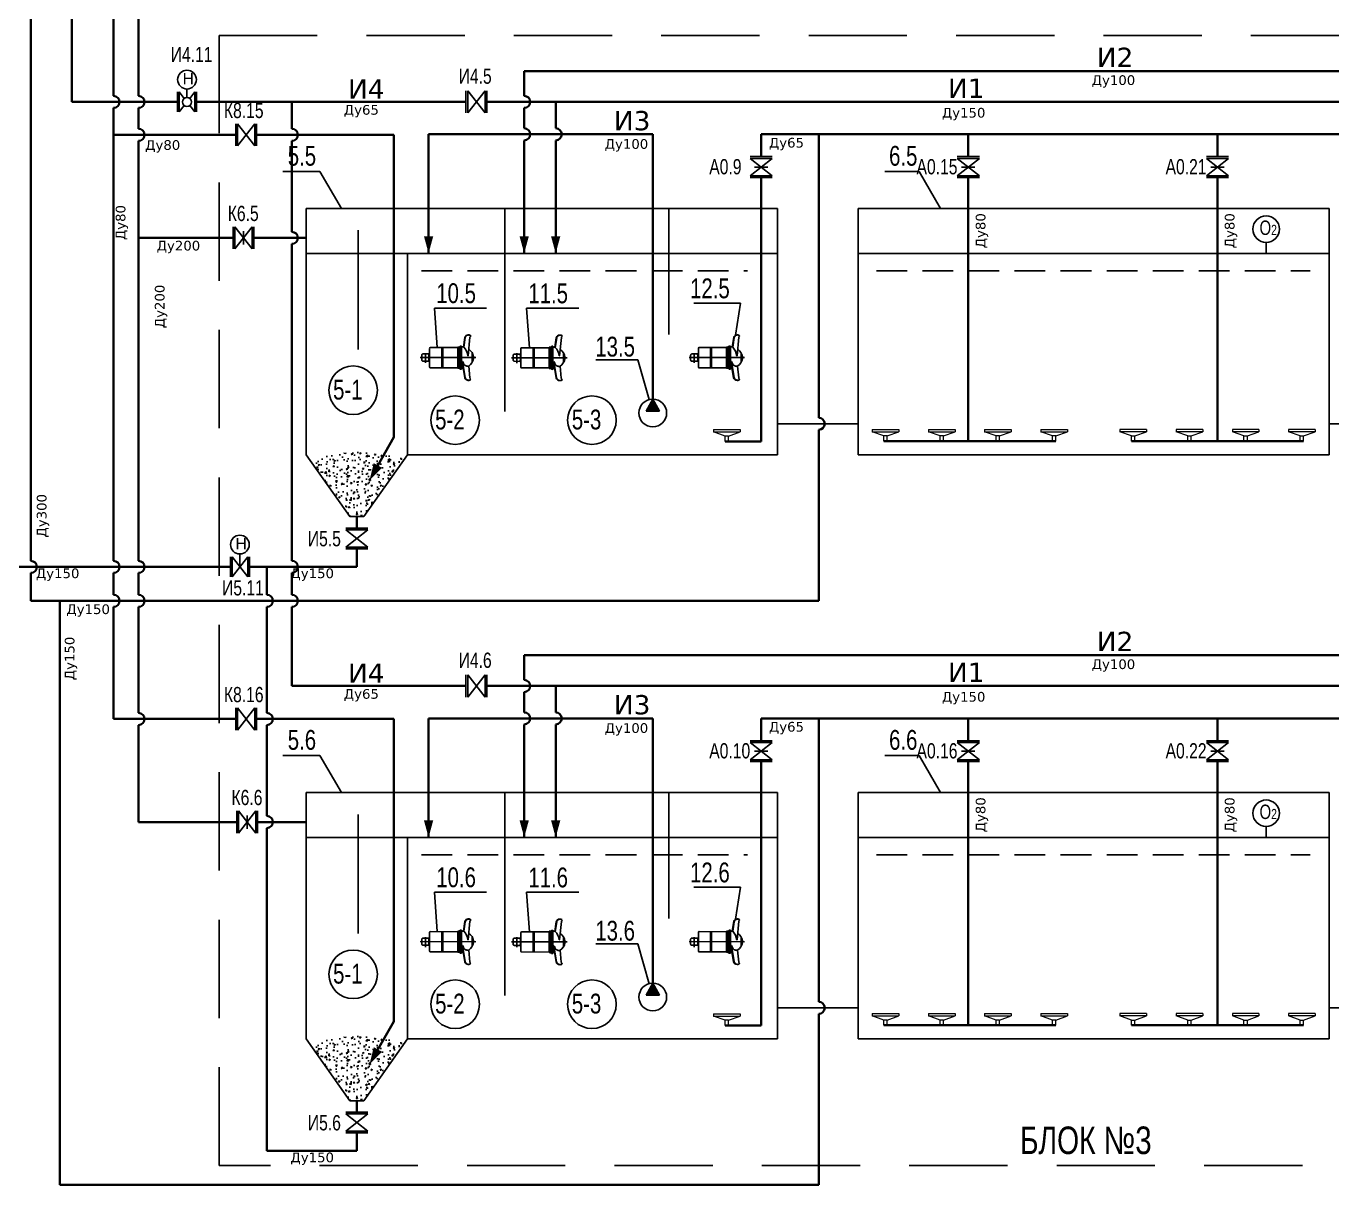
# Model space of a CAD drawing. Extents: x 151310 to 250336, y -70311 to -4848.
# Drawn here: x 232217 to 242341, y -35540 to -26558 of the extents above; entities that cross this region are included whole.
import ezdxf

# ---------------------------------------------------------------- set-up
doc = ezdxf.new("R2010")
doc.units = 0
doc.header["$LTSCALE"] = 300
doc.header["$MEASUREMENT"] = 0
doc.linetypes.add('DASHED2', pattern=[9.525, 6.35, -3.175])
doc.linetypes.add('HIDDEN2', pattern=[4.7625, 3.175, -1.5875])
for name, color, linetype in [('1', 7, 'CONTINUOUS'), ('Обозначение задвижек', 7, 'CONTINUOUS'), ('Слой1', 7, 'CONTINUOUS')]:
    doc.layers.add(name, color=color, linetype=linetype)
for name, color, linetype, lineweight, true_color in [('А0', 7, 'CONTINUOUS', 40, 0x00befa), ('И1', 7, 'CONTINUOUS', 40, 0xfa8200), ('И2', 7, 'CONTINUOUS', 40, 0xc86400), ('И3', 7, 'CONTINUOUS', 40, 0xaa5000), ('И4', 7, 'CONTINUOUS', 40, 0x783c00), ('И5', 7, 'CONTINUOUS', 40, 0x5a3200), ('К6', 7, 'CONTINUOUS', 40, 0x501400), ('К8', 7, 'CONTINUOUS', 40, 0x008282)]:
    doc.layers.add(name, color=color, linetype=linetype, lineweight=lineweight, true_color=true_color)
doc.layers.add('воздух', color=140, linetype='CONTINUOUS', lineweight=15)
doc.layers.add('Запорная арматура', color=7, linetype='CONTINUOUS', lineweight=20)
doc.styles.add('MONARCH', font='monarch', dxfattribs={"width": 0.77})

# ---------------------------------------------------------------- blocks, each defined once
blk = doc.blocks.new('_мешалка')
at = {"layer": '1', "color": 124}
for p, q in [((10, 107), (-200, -1028)), ((101, -19), (-101, 19)), ((-336, -623), (-232, -60)), ((-214, -49), (-25, -84)), ((-92, -34), (-99, -70)), ((-28, -83), (168, -119)), ((55, -61), (48, -97)), ((76, -699), (180, -136)), ((133, -391), (-279, -315)), ((137, -371), (-276, -295)), ((-639, -804), (-637, -789)), ((-367, -735), (-569, -728)), ((-367, -745), (-568, -738)), ((-146, -736), (-382, -692)), ((-365, -674), (81, -756)), ((-351, -651), (-355, -653)), ((-351, -651), (79, -730)), ((77, -730), (-351, -651)), ((82, -700), (-345, -621)), ((-146, -736), (91, -780)), ((-142, -715), (81, -756)), ((-68, -763), (-72, -772)), ((-72, -772), (248, -889)), ((-68, -763), (252, -879)), ((76, -729), (80, -733)), ((84, -703), (79, -730)), ((84, -703), (79, -730)), ((84, -703), (82, -700)), ((-609, -835), (-620, -842)), ((-594, -832), (-210, -867)), ((-280, -938), (-94, -972)), ((-210, -867), (-209, -859)), ((-173, -986), (-210, -979)), ((238, -986), (-1, -915)), ((252, -994), (260, -1005)), ((291, -976), (294, -961))]:
    blk.add_line(p, q, dxfattribs=at)
at = {"layer": '1', "color": 124, "linetype": 'Continuous'}
for p, q in [((-99, -70), (-99, -70)), ((-353, -648), (-348, -623)), ((-353, -648), (-348, -623)), ((-351, -651), (-353, -648)), ((-351, -651), (-353, -648)), ((-345, -621), (-348, -623))]:
    blk.add_line(p, q, dxfattribs=at)
at = {"layer": '1', "color": 124}
blk.add_lwpolyline([(-74, 64), (-92, -34, 0.414214), (-72, -63), (26, -81, 0.414214), (55, -61), (73, 37, 0.414214), (53, 66), (-45, 84, 0.414214)], format="xyb", close=True, dxfattribs=at)
at = {"layer": '1', "color": 124, "linetype": 'Continuous'}
for centre, start, end in [((-218, -63), 77.1017, 167.0397), ((165, -134), 352.0399, 79.5398)]:
    blk.add_arc(centre, 15, start, end, dxfattribs=at)
at = {"layer": '1', "color": 124}
for centre, radius, start, end in [((-600, -811), 40, 169.5398, 229.2486), ((-563, -803), 75, 94.5398, 169.5398), ((-562, -813), 75, 94.5398, 194.5407), ((-347, -688), 35.7, 103.1562, 187.8291), ((43, -718), 411, 176.7694, 183.6906), ((43, -718), 411, 173.7885, 176.7694), ((-108, -554), 322, 216.374, 251.6398), ((-316, -652), 411, 337.2951, 342.3102), ((-316, -652), 411, 342.3102, 345.2911), ((60, -763), 35.5, 331.1876, 55.9107), ((-623, -838), 5, 229.2486, 300.367), ((-596, -857), 25, 83.5136, 120.367), ((-144, -774), 215, 201.9683, 252.2211), ((-166, -757), 229, 268.2939, 315.9686), ((232, -1010), 25, 38.7126, 75.566), ((216, -956), 75, 324.5389, 64.5398), ((220, -947), 75, 349.5398, 64.5398), ((264, -1002), 5, 218.7126, 289.831), ((252, -969), 40, 289.831, 349.5398)]:
    blk.add_arc(centre, radius, start, end, dxfattribs=at)
blk.add_open_spline([(-72, -772), (-61, -782), (-38, -799), (-9, -815), (5, -845), (9, -874), (6, -899), (1, -911), (-1, -916)], degree=3, knots=[0, 0, 0, 0, 18.339493, 33.175611, 44.600606, 57.620778, 67.720748, 74.27857, 74.27857, 74.27857, 74.27857], dxfattribs=at)

msp = doc.modelspace()

# ---------------------------------------------------------------- hatches: boundary and pattern name
at = {"layer": '1', "ltscale": 0.3}
h = msp.add_hatch(color=1, dxfattribs=at)
h.dxf.hatch_style = 1
h.paths.add_polyline_path([(237075.4, -29449.3), (237128.2, -29542.2), (237023.4, -29542.2)])
at = {"layer": '1', "ltscale": 0.4}
h = msp.add_hatch(dxfattribs=at)
h.set_pattern_fill('AR-CONC', color=256, scale=15.995253)
h.set_pattern_definition([(50, (49946.45, -11094.925), (114.727583, -10.037363), [11.99644, -131.96084]), (355, (49946.45, -11094.93), (-22.19363, 120.31504), [9.59715, -105.56867]), (100.451444, (49956.01, -11095.76), (92.533955, 110.27767), [10.195405, -112.14946]), (46.1842, (49946.45, -11062.93), (170.70795, -26.47523), [17.99466, -197.94126]), (96.63564, (49960.68, -11065.14), (149.50155, 155.81274), [15.29312, -168.22428]), (351.18416, (49946.45, -11062.93), (149.50155, 155.81274), [14.39573, -158.353]), (21, (49962.45, -11070.93), (95.476795, -64.39991), [11.99644, -131.96084]), (326, (49962.45, -11070.93), (38.9189, 115.98959), [9.59715, -105.56867]), (71.451445, (49970.4, -11076.3), (134.3957, 51.589675), [10.195405, -112.14946]), (37.5, (49946.454, -11094.925), (1.945, 53.247215), [0, -104.289051, 0, -107.168197, 0, -105.968553]), (7.5, (49946.454, -11094.925), (42.078639, 63.087152), [0, -61.101868, 0, -101.889763, 0, -40.388015]), (327.5, (49910.784, -11094.925), (85.386251, -3.607709), [0, -39.988133, 0, -124.762976, 0, -165.550872]), (317.5, (49894.79, -11094.925), (93.282105, 16.012045), [0, -51.984573, 0, -82.855412, 0, -117.565112])])
edge = h.paths.add_edge_path()
edge.add_spline(control_points=[(234988.9, -29884.1), (234932.4, -29874.3), (234746.2, -29850), (234540.1, -29873.4), (234438.8, -29951.8)], knot_values=[154.6814964, 154.6814964, 154.6814964, 154.6814964, 316.579474, 679.425503, 679.425503, 679.425503, 679.425503], degree=3, periodic=0)
edge.add_line((234438.8, -29951.8), (234726.8, -30360.4))
edge.add_line((234726.8, -30360.4), (234836, -30360.4))
edge.add_line((234836, -30360.4), (235149.2, -29916))
edge.add_spline(control_points=[(235149.2, -29916), (235096, -29904.7), (235042.9, -29893.4), (234988.9, -29884.1)], knot_values=[0, 0, 0, 0, 154.6814964, 154.6814964, 154.6814964, 154.6814964], degree=3, periodic=0)
at = {"layer": '1', "ltscale": 0.3}
h = msp.add_hatch(color=1, dxfattribs=at)
h.dxf.hatch_style = 1
h.paths.add_polyline_path([(237075.4, -33976.8), (237128.2, -34069.6), (237023.4, -34069.6)])
at = {"layer": '1', "ltscale": 0.4}
h = msp.add_hatch(dxfattribs=at)
h.set_pattern_fill('AR-CONC', color=256, scale=15.995253)
h.set_pattern_definition([(50, (49946.45, -15622.4), (114.727583, -10.037363), [11.99644, -131.96084]), (355, (49946.45, -15622.4), (-22.19363, 120.31504), [9.59715, -105.56867]), (100.451444, (49956.01, -15623.23), (92.533955, 110.27767), [10.195405, -112.14946]), (46.1842, (49946.45, -15590.4), (170.70795, -26.47523), [17.99466, -197.94126]), (96.63564, (49960.68, -15592.61), (149.50155, 155.81274), [15.29312, -168.22428]), (351.18416, (49946.45, -15590.4), (149.50155, 155.81274), [14.39573, -158.353]), (21, (49962.45, -15598.4), (95.476795, -64.39991), [11.99644, -131.96084]), (326, (49962.45, -15598.4), (38.9189, 115.98959), [9.59715, -105.56867]), (71.451445, (49970.4, -15603.77), (134.3957, 51.589675), [10.195405, -112.14946]), (37.5, (49946.454, -15622.397), (1.945, 53.247215), [0, -104.289051, 0, -107.168197, 0, -105.968553]), (7.5, (49946.454, -15622.397), (42.078639, 63.087152), [0, -61.101868, 0, -101.889763, 0, -40.388015]), (327.5, (49910.784, -15622.397), (85.386251, -3.607709), [0, -39.988133, 0, -124.762976, 0, -165.550872]), (317.5, (49894.79, -15622.4), (93.282105, 16.012045), [0, -51.984573, 0, -82.855412, 0, -117.565112])])
edge = h.paths.add_edge_path()
edge.add_spline(control_points=[(234988.9, -34411.5), (234932.4, -34401.8), (234746.2, -34377.4), (234540.1, -34400.8), (234438.8, -34479.3)], knot_values=[154.6814964, 154.6814964, 154.6814964, 154.6814964, 316.579474, 679.425503, 679.425503, 679.425503, 679.425503], degree=3, periodic=0)
edge.add_line((234438.8, -34479.3), (234726.8, -34887.9))
edge.add_line((234726.8, -34887.9), (234836, -34887.9))
edge.add_line((234836, -34887.9), (235149.2, -34443.5))
edge.add_spline(control_points=[(235149.2, -34443.5), (235096, -34432.2), (235042.9, -34420.9), (234988.9, -34411.5)], knot_values=[0, 0, 0, 0, 154.6814964, 154.6814964, 154.6814964, 154.6814964], degree=3, periodic=0)

# ---------------------------------------------------------------- linework, layer by layer
at = {"layer": '1'}
for p, q in [((233390.9, -27067.8), (233390.9, -27223.5)), ((233403.1, -27223.5), (233403.1, -27067.8)), ((233403.1, -27067.8), (233442.6, -27118.1)), ((233525.2, -27067.8), (233485.7, -27118.1)), ((233525.2, -27223.5), (233525.2, -27067.8)), ((233537.4, -27067.8), (233537.4, -27223.5)), ((235627.3, -27059.7), (235627.3, -27230.9)), ((235640.8, -27230.9), (235640.8, -27059.7)), ((235640.8, -27059.7), (235775, -27230.9)), ((235775, -27059.7), (235640.8, -27230.9)), ((235775, -27230.9), (235775, -27059.7)), ((235788.4, -27059.7), (235788.4, -27230.9)), ((233442.6, -27173.2), (233403.1, -27223.5)), ((233485.7, -27173.2), (233525.2, -27223.5)), ((233842.2, -27315.5), (233842.2, -27486.8)), ((233855.7, -27486.8), (233855.7, -27315.5)), ((233855.7, -27315.5), (233989.9, -27486.8)), ((233989.9, -27315.5), (233855.7, -27486.8)), ((233989.9, -27486.8), (233989.9, -27315.5)), ((234003.4, -27315.5), (234003.4, -27486.8)), ((238000.9, -27569.6), (237829.6, -27569.6)), ((237829.6, -27583), (238000.9, -27583)), ((238000.9, -27583), (237829.6, -27717.3)), ((238000.9, -27717.3), (237829.6, -27583)), ((239608, -27569.6), (239436.7, -27569.6)), ((239436.7, -27583), (239608, -27583)), ((239608, -27583), (239436.7, -27717.3)), ((239608, -27717.3), (239436.7, -27583)), ((241539.2, -27569.6), (241368, -27569.6)), ((241368, -27583), (241539.2, -27583)), ((241539.2, -27583), (241368, -27717.3)), ((241539.2, -27717.3), (241368, -27583)), ((237829.6, -27717.3), (238000.9, -27717.3)), ((238000.9, -27730.7), (237829.6, -27730.7)), ((237966.6, -27650.2), (237863.3, -27650.2)), ((237966.6, -27650.2), (237863.9, -27650.2)), ((239436.7, -27717.3), (239608, -27717.3)), ((239608, -27730.7), (239436.7, -27730.7)), ((239573.7, -27650.2), (239470.4, -27650.2)), ((239573.7, -27650.2), (239471, -27650.2)), ((241368, -27717.3), (241539.2, -27717.3)), ((241539.2, -27730.7), (241368, -27730.7)), ((241505, -27650.2), (241401.7, -27650.2)), ((241505, -27650.2), (241402.2, -27650.2)), ((233821.6, -28114.2), (233821.6, -28285.5)), ((233835, -28285.5), (233835, -28114.2)), ((233835, -28114.2), (233969.3, -28285.5)), ((233969.3, -28114.2), (233835, -28285.5)), ((233969.3, -28285.5), (233969.3, -28114.2)), ((233982.7, -28114.2), (233982.7, -28285.5)), ((233902.1, -28148.5), (233902.1, -28251.2)), ((233902.1, -28148.5), (233902.1, -28251.7)), ((234867, -30448.6), (234695.8, -30448.6)), ((234695.8, -30462), (234867, -30462)), ((234867, -30462), (234695.8, -30596.3)), ((234867, -30596.3), (234695.8, -30462)), ((233801, -30672), (233801, -30827.7)), ((233813.2, -30827.7), (233813.2, -30672)), ((233813.2, -30672), (233935.3, -30827.7)), ((233935.3, -30672), (233813.2, -30827.7)), ((233935.3, -30827.7), (233935.3, -30672)), ((233947.5, -30672), (233947.5, -30827.7)), ((234695.8, -30596.3), (234867, -30596.3)), ((234867, -30609.7), (234695.8, -30609.7)), ((235627.3, -31587.1), (235627.3, -31758.4)), ((235640.8, -31758.4), (235640.8, -31587.1)), ((235640.8, -31587.1), (235775, -31758.4)), ((235775, -31587.1), (235640.8, -31758.4)), ((235775, -31758.4), (235775, -31587.1)), ((235788.4, -31587.1), (235788.4, -31758.4)), ((233842.2, -31843), (233842.2, -32014.3)), ((233855.7, -32014.3), (233855.7, -31843)), ((233855.7, -31843), (233989.9, -32014.3)), ((233989.9, -31843), (233855.7, -32014.3)), ((233989.9, -32014.3), (233989.9, -31843)), ((234003.4, -31843), (234003.4, -32014.3)), ((238000.9, -32097.1), (237829.6, -32097.1)), ((237829.6, -32110.5), (238000.9, -32110.5)), ((238000.9, -32110.5), (237829.6, -32244.8)), ((238000.9, -32244.8), (237829.6, -32110.5)), ((237966.6, -32177.6), (237863.3, -32177.6)), ((237966.6, -32177.6), (237863.9, -32177.6)), ((239608, -32097.1), (239436.7, -32097.1)), ((239436.7, -32110.5), (239608, -32110.5)), ((239608, -32110.5), (239436.7, -32244.8)), ((239608, -32244.8), (239436.7, -32110.5)), ((239573.7, -32177.6), (239470.4, -32177.6)), ((239573.7, -32177.6), (239471, -32177.6)), ((241539.2, -32097.1), (241368, -32097.1)), ((241368, -32110.5), (241539.2, -32110.5)), ((241539.2, -32110.5), (241368, -32244.8)), ((241539.2, -32244.8), (241368, -32110.5)), ((241505, -32177.6), (241401.7, -32177.6)), ((241505, -32177.6), (241402.2, -32177.6)), ((237829.6, -32244.8), (238000.9, -32244.8)), ((238000.9, -32258.2), (237829.6, -32258.2)), ((239436.7, -32244.8), (239608, -32244.8)), ((239608, -32258.2), (239436.7, -32258.2)), ((241368, -32244.8), (241539.2, -32244.8)), ((241539.2, -32258.2), (241368, -32258.2)), ((233850.6, -32641.7), (233850.6, -32813)), ((233864.1, -32813), (233864.1, -32641.7)), ((233864.1, -32641.7), (233998.3, -32813)), ((233998.3, -32641.7), (233864.1, -32813)), ((233931.2, -32675.9), (233931.2, -32778.7)), ((233931.2, -32675.9), (233931.2, -32779.2)), ((233998.3, -32813), (233998.3, -32641.7)), ((234011.7, -32641.7), (234011.7, -32813)), ((234867, -34976.1), (234695.8, -34976.1)), ((234695.8, -34989.5), (234867, -34989.5)), ((234867, -34989.5), (234695.8, -35123.8)), ((234867, -35123.8), (234695.8, -34989.5)), ((234695.8, -35123.8), (234867, -35123.8)), ((234867, -35137.2), (234695.8, -35137.2))]:
    msp.add_line(p, q, dxfattribs=at)
at = {"layer": '1', "ltscale": 0.4}
for p, q in [((234207.8, -27685.2), (234494.3, -27685.2)), ((234494.3, -27685.2), (234661.7, -27971.2)), ((238874.6, -27685.2), (239140, -27685.2)), ((239140, -27685.2), (239307.4, -27971.2)), ((234389.3, -29881.5), (234389.3, -27971.2)), ((234389.3, -27971.2), (238043, -27971.2)), ((235929.4, -27971.2), (235929.4, -29544)), ((237201.5, -27971.2), (237201.5, -28947.8)), ((238043, -27971.2), (238043, -29881.5)), ((238667.6, -29881.5), (238667.6, -27971.2)), ((238667.6, -27971.2), (242321.4, -27971.2)), ((242321.4, -27971.2), (242321.4, -29881.5)), ((234791.8, -28140.5), (234791.8, -29063.6)), ((235173.5, -29881.5), (235173.5, -28319.4)), ((234389.3, -29881.5), (234726.8, -30360.4)), ((235173.5, -29881.5), (234836, -30360.4)), ((238043, -29881.5), (235173.5, -29881.5)), ((242321.4, -29881.5), (238667.6, -29881.5)), ((234726.8, -30360.4), (234836, -30360.4)), ((234207.8, -32212.7), (234494.3, -32212.7)), ((234494.3, -32212.7), (234661.7, -32498.7)), ((238874.6, -32212.7), (239140, -32212.7)), ((239140, -32212.7), (239307.4, -32498.7)), ((234389.3, -34408.9), (234389.3, -32498.7)), ((234389.3, -32498.7), (238043, -32498.7)), ((235929.4, -32498.7), (235929.4, -34071.5)), ((237201.5, -32498.7), (237201.5, -33475.3)), ((238043, -32498.7), (238043, -34408.9)), ((238667.6, -34408.9), (238667.6, -32498.7)), ((238667.6, -32498.7), (242321.4, -32498.7)), ((242321.4, -32498.7), (242321.4, -34408.9)), ((234791.8, -32668), (234791.8, -33591)), ((235173.5, -34408.9), (235173.5, -32846.9)), ((234389.3, -34408.9), (234726.8, -34887.9)), ((235173.5, -34408.9), (234836, -34887.9)), ((238043, -34408.9), (235173.5, -34408.9)), ((242321.4, -34408.9), (238667.6, -34408.9)), ((234726.8, -34887.9), (234836, -34887.9))]:
    msp.add_line(p, q, dxfattribs=at)
at = {"layer": '1', "color": 4, "ltscale": 0.4}
for p, q in [((234389.3, -28319.4), (238043, -28319.4)), ((238667.6, -28319.4), (242321.4, -28319.4)), ((234389.3, -32846.9), (238043, -32846.9)), ((238667.6, -32846.9), (242321.4, -32846.9))]:
    msp.add_line(p, q, dxfattribs=at)
at = {"layer": '1', "color": 4, "linetype": 'HIDDEN2', "ltscale": 0.25}
for p, q in [((235281.4, -28455), (237810.5, -28454.6)), ((238809.6, -28455), (242171.8, -28454.6)), ((235281.4, -32982.5), (237810.5, -32982)), ((238809.6, -32982.5), (242171.8, -32982))]:
    msp.add_line(p, q, dxfattribs=at)
at = {"layer": '1', "color": 1, "ltscale": 0.166667}
for p, q in [((235383.2, -28743.1), (235787.6, -28743.1)), ((236096.9, -28744.4), (236501.3, -28744.4)), ((237395.3, -28705.5), (237755.8, -28705.5)), ((235383.2, -33270.5), (235787.6, -33270.5)), ((236096.9, -33271.9), (236501.3, -33271.9)), ((237395.3, -33233), (237755.8, -33233))]:
    msp.add_line(p, q, dxfattribs=at)
at = {"layer": '1', "color": 1, "ltscale": 0.4}
for p, q in [((235383.2, -28743.1), (235402.9, -29049.7)), ((236096.9, -28744.4), (236119.1, -29051)), ((237755.8, -28705.5), (237718.2, -28954)), ((236633.3, -29144.7), (236959.8, -29144.7)), ((236959.8, -29144.7), (237047.6, -29453.1)), ((235383.2, -33270.5), (235402.9, -33577.2)), ((236096.9, -33271.9), (236119.1, -33578.5)), ((237755.8, -33233), (237718.2, -33481.5)), ((236633.3, -33672.1), (236959.8, -33672.1)), ((236959.8, -33672.1), (237047.6, -33980.5))]:
    msp.add_line(p, q, dxfattribs=at)
at = {"layer": '1', "color": 1}
for p, q in [((237075.4, -29449.3), (237023.4, -29542.2)), ((237075.4, -29449.3), (237128.2, -29542.2)), ((237075.4, -33976.8), (237023.4, -34069.6)), ((237075.4, -33976.8), (237128.2, -34069.6))]:
    msp.add_line(p, q, dxfattribs=at)
at = {"layer": '1', "color": 1, "ltscale": 0.3}
for p, q in [((237128.2, -29542.2), (237023.4, -29542.2)), ((237128.2, -34069.6), (237023.4, -34069.6))]:
    msp.add_line(p, q, dxfattribs=at)
at = {"layer": '1', "color": 22, "ltscale": 0.4}
for p, q in [((238043, -29640.1), (238667.6, -29640.1)), ((242321.4, -29640.3), (242946, -29640.3)), ((238043, -34167.6), (238667.6, -34167.6)), ((242321.4, -34167.8), (242946, -34167.8))]:
    msp.add_line(p, q, dxfattribs=at)
at = {"layer": '1', "linetype": 'DASHED2', "ltscale": 0.4}
msp.add_lwpolyline([(233712.7, -26630.8), (246684.5, -26630.8), (246684.5, -35389.9), (233712.7, -35389.9)], close=True, dxfattribs=at)
at = {"layer": '1', "ltscale": 0.5}
for centre in [(233464.1, -26972.7), (233874.2, -30576.9)]:
    msp.add_circle(centre, 72.7, dxfattribs=at)
at = {"layer": '1', "ltscale": 0.4}
for centre in [(234752.6, -29380.5), (235543.7, -29612.3), (236603.8, -29612.3), (234752.6, -33908), (235543.7, -34139.8), (236603.8, -34139.8)]:
    msp.add_circle(centre, 188.4, dxfattribs=at)
at = {"layer": '1', "color": 1}
for centre in [(237075.9, -29556.8), (237075.9, -34084.3)]:
    msp.add_circle(centre, 107.5, dxfattribs=at)
at = {"layer": 'А0', "ltscale": 0.4}
for p, q in [((232253.9, -26485.2), (232253.9, -30703)), ((237915.2, -27569.6), (237915.2, -27396.2)), ((237915.2, -27396.2), (246511.3, -27396.2)), ((238362.4, -27396.2), (238362.4, -29593.3)), ((239522.3, -27569.6), (239522.3, -27396.2)), ((241453.6, -27569.6), (241453.6, -27396.2)), ((237915, -27730.7), (237915, -29777.5)), ((239522.3, -27730.7), (239522.3, -29775.7)), ((241453.6, -27730.7), (241453.6, -29775.7)), ((238362.4, -29686.9), (238362.4, -31012.6)), ((237915, -29777.5), (237636, -29777.5)), ((240200.6, -29775.7), (238867.6, -29775.7)), ((242121.4, -29775.7), (240788.4, -29775.7)), ((232253.9, -30796.6), (232253.9, -31012.6)), ((238362.4, -31012.6), (232253.9, -31012.6)), ((232479.1, -31012.6), (232479.1, -35540.1)), ((237915.2, -32097.1), (237915.2, -31923.7)), ((237915.2, -31923.7), (246511.3, -31923.7)), ((238362.4, -31923.7), (238362.4, -34120.8)), ((239522.3, -32097.1), (239522.3, -31923.7)), ((241453.6, -32097.1), (241453.6, -31923.7)), ((237915, -32258.2), (237915, -34305)), ((239522.3, -32258.2), (239522.3, -34303.2)), ((241453.6, -32258.2), (241453.6, -34303.2)), ((238362.4, -34214.3), (238362.4, -35540.1)), ((237915, -34305), (237636, -34305)), ((240200.6, -34303.2), (238867.6, -34303.2)), ((242121.4, -34303.2), (240788.4, -34303.2)), ((232479.1, -35540.1), (238362.4, -35540.1))]:
    msp.add_line(p, q, dxfattribs=at)
for centre in [(238362.4, -29640.1), (232253.9, -30749.8), (238362.4, -34167.6)]:
    msp.add_arc(centre, 46.8, 270, 90, dxfattribs=at)
at = {"layer": 'воздух', "color": 1, "ltscale": 0.4}
for p, q in [((237546, -29685.6), (237752.2, -29685.6)), ((237546, -29685.6), (237546, -29703.7)), ((237636, -29736.8), (237546, -29703.7)), ((237546, -29703.7), (237752.2, -29703.7)), ((237636, -29777.5), (237636, -29736.8)), ((237662.2, -29736.8), (237636, -29736.8)), ((237662.2, -29736.8), (237752.2, -29703.7)), ((237662.2, -29777.5), (237662.2, -29736.8)), ((237752.2, -29685.6), (237752.2, -29703.7)), ((238777.6, -29683.8), (238983.8, -29683.8)), ((238777.6, -29683.8), (238777.6, -29702)), ((238867.6, -29735), (238777.6, -29702)), ((238777.6, -29702), (238983.8, -29702)), ((238867.6, -29775.7), (238867.6, -29735)), ((238893.8, -29735), (238867.6, -29735)), ((238893.8, -29735), (238983.8, -29702)), ((238893.8, -29775.7), (238893.8, -29735)), ((238983.8, -29683.8), (238983.8, -29702)), ((239213.2, -29683.8), (239419.4, -29683.8)), ((239213.2, -29683.8), (239213.2, -29702)), ((239303.2, -29735), (239213.2, -29702)), ((239213.2, -29702), (239419.4, -29702)), ((239303.2, -29775.7), (239303.2, -29735)), ((239329.4, -29735), (239303.2, -29735)), ((239329.4, -29735), (239419.4, -29702)), ((239329.4, -29775.7), (239329.4, -29735)), ((239419.4, -29683.8), (239419.4, -29702)), ((239648.8, -29683.8), (239855, -29683.8)), ((239648.8, -29683.8), (239648.8, -29702)), ((239738.9, -29735), (239648.8, -29702)), ((239648.8, -29702), (239855, -29702)), ((239738.9, -29775.7), (239738.9, -29735)), ((239765, -29735), (239738.9, -29735)), ((239765, -29735), (239855, -29702)), ((239765, -29775.7), (239765, -29735)), ((239855, -29683.8), (239855, -29702)), ((240084.4, -29683.8), (240290.7, -29683.8)), ((240084.4, -29683.8), (240084.4, -29702)), ((240174.5, -29735), (240084.4, -29702)), ((240084.4, -29702), (240290.7, -29702)), ((240174.5, -29775.7), (240174.5, -29735)), ((240200.6, -29735), (240174.5, -29735)), ((240200.6, -29735), (240290.7, -29702)), ((240200.6, -29775.7), (240200.6, -29735)), ((240290.7, -29683.8), (240290.7, -29702)), ((240904.6, -29683.8), (240698.3, -29683.8)), ((240698.3, -29683.8), (240698.3, -29702)), ((240788.4, -29735), (240698.3, -29702)), ((240904.6, -29702), (240698.3, -29702)), ((240788.4, -29775.7), (240788.4, -29735)), ((240788.4, -29735), (240814.5, -29735)), ((240814.5, -29735), (240904.6, -29702)), ((240814.5, -29775.7), (240814.5, -29735)), ((240904.6, -29683.8), (240904.6, -29702)), ((241340.2, -29683.8), (241134, -29683.8)), ((241134, -29683.8), (241134, -29702)), ((241224, -29735), (241134, -29702)), ((241340.2, -29702), (241134, -29702)), ((241224, -29775.7), (241224, -29735)), ((241224, -29735), (241250.1, -29735)), ((241250.1, -29735), (241340.2, -29702)), ((241250.1, -29775.7), (241250.1, -29735)), ((241340.2, -29683.8), (241340.2, -29702)), ((241775.8, -29683.8), (241569.6, -29683.8)), ((241569.6, -29683.8), (241569.6, -29702)), ((241659.6, -29735), (241569.6, -29702)), ((241775.8, -29702), (241569.6, -29702)), ((241659.6, -29775.7), (241659.6, -29735)), ((241659.6, -29735), (241685.8, -29735)), ((241685.8, -29735), (241775.8, -29702)), ((241685.8, -29775.7), (241685.8, -29735)), ((241775.8, -29683.8), (241775.8, -29702)), ((242211.4, -29683.8), (242005.2, -29683.8)), ((242005.2, -29683.8), (242005.2, -29702)), ((242095.2, -29735), (242005.2, -29702)), ((242211.4, -29702), (242005.2, -29702)), ((242095.2, -29775.7), (242095.2, -29735)), ((242095.2, -29735), (242121.4, -29735)), ((242121.4, -29735), (242211.4, -29702)), ((242121.4, -29775.7), (242121.4, -29735)), ((242211.4, -29683.8), (242211.4, -29702)), ((237546, -34213), (237752.2, -34213)), ((237546, -34213), (237546, -34231.2)), ((237752.2, -34213), (237752.2, -34231.2)), ((238777.6, -34211.2), (238983.8, -34211.2)), ((238777.6, -34211.2), (238777.6, -34229.4)), ((238983.8, -34211.2), (238983.8, -34229.4)), ((239213.2, -34211.2), (239419.4, -34211.2)), ((239213.2, -34211.2), (239213.2, -34229.4)), ((239419.4, -34211.2), (239419.4, -34229.4)), ((239648.8, -34211.2), (239855, -34211.2)), ((239648.8, -34211.2), (239648.8, -34229.4)), ((239855, -34211.2), (239855, -34229.4)), ((240084.4, -34211.2), (240290.7, -34211.2)), ((240084.4, -34211.2), (240084.4, -34229.4)), ((240290.7, -34211.2), (240290.7, -34229.4)), ((240904.6, -34211.2), (240698.3, -34211.2)), ((240698.3, -34211.2), (240698.3, -34229.4)), ((240904.6, -34211.2), (240904.6, -34229.4)), ((241340.2, -34211.2), (241134, -34211.2)), ((241134, -34211.2), (241134, -34229.4)), ((241340.2, -34211.2), (241340.2, -34229.4)), ((241775.8, -34211.2), (241569.6, -34211.2)), ((241569.6, -34211.2), (241569.6, -34229.4)), ((241775.8, -34211.2), (241775.8, -34229.4)), ((242211.4, -34211.2), (242005.2, -34211.2)), ((242005.2, -34211.2), (242005.2, -34229.4)), ((242211.4, -34211.2), (242211.4, -34229.4)), ((237636, -34264.2), (237546, -34231.2)), ((237546, -34231.2), (237752.2, -34231.2)), ((237636, -34305), (237636, -34264.2)), ((237662.2, -34264.2), (237636, -34264.2)), ((237662.2, -34264.2), (237752.2, -34231.2)), ((237662.2, -34305), (237662.2, -34264.2)), ((238867.6, -34262.4), (238777.6, -34229.4)), ((238777.6, -34229.4), (238983.8, -34229.4)), ((238867.6, -34303.2), (238867.6, -34262.4)), ((238893.8, -34262.4), (238867.6, -34262.4)), ((238893.8, -34262.4), (238983.8, -34229.4)), ((238893.8, -34303.2), (238893.8, -34262.4)), ((239303.2, -34262.4), (239213.2, -34229.4)), ((239213.2, -34229.4), (239419.4, -34229.4)), ((239303.2, -34303.2), (239303.2, -34262.4)), ((239329.4, -34262.4), (239303.2, -34262.4)), ((239329.4, -34262.4), (239419.4, -34229.4)), ((239329.4, -34303.2), (239329.4, -34262.4)), ((239738.9, -34262.4), (239648.8, -34229.4)), ((239648.8, -34229.4), (239855, -34229.4)), ((239738.9, -34303.2), (239738.9, -34262.4)), ((239765, -34262.4), (239738.9, -34262.4)), ((239765, -34262.4), (239855, -34229.4)), ((239765, -34303.2), (239765, -34262.4)), ((240174.5, -34262.4), (240084.4, -34229.4)), ((240084.4, -34229.4), (240290.7, -34229.4)), ((240174.5, -34303.2), (240174.5, -34262.4)), ((240200.6, -34262.4), (240174.5, -34262.4)), ((240200.6, -34262.4), (240290.7, -34229.4)), ((240200.6, -34303.2), (240200.6, -34262.4)), ((240788.4, -34262.4), (240698.3, -34229.4)), ((240904.6, -34229.4), (240698.3, -34229.4)), ((240788.4, -34303.2), (240788.4, -34262.4)), ((240788.4, -34262.4), (240814.5, -34262.4)), ((240814.5, -34262.4), (240904.6, -34229.4)), ((240814.5, -34303.2), (240814.5, -34262.4)), ((241224, -34262.4), (241134, -34229.4)), ((241340.2, -34229.4), (241134, -34229.4)), ((241224, -34303.2), (241224, -34262.4)), ((241224, -34262.4), (241250.1, -34262.4)), ((241250.1, -34262.4), (241340.2, -34229.4)), ((241250.1, -34303.2), (241250.1, -34262.4)), ((241659.6, -34262.4), (241569.6, -34229.4)), ((241775.8, -34229.4), (241569.6, -34229.4)), ((241659.6, -34303.2), (241659.6, -34262.4)), ((241659.6, -34262.4), (241685.8, -34262.4)), ((241685.8, -34262.4), (241775.8, -34229.4)), ((241685.8, -34303.2), (241685.8, -34262.4)), ((242095.2, -34262.4), (242005.2, -34229.4)), ((242211.4, -34229.4), (242005.2, -34229.4)), ((242095.2, -34303.2), (242095.2, -34262.4)), ((242095.2, -34262.4), (242121.4, -34262.4)), ((242121.4, -34262.4), (242211.4, -34229.4)), ((242121.4, -34303.2), (242121.4, -34262.4))]:
    msp.add_line(p, q, dxfattribs=at)
at = {"layer": 'И1', "ltscale": 0.4}
for p, q in [((243444.9, -27145.6), (236322.9, -27145.6)), ((236322.9, -27145.6), (236322.9, -27349.9)), ((236322.9, -27443.4), (236322.9, -28319.4)), ((243444.9, -31673), (236322.9, -31673)), ((236322.9, -31673), (236322.9, -31877.4)), ((236322.9, -31970.9), (236322.9, -32846.9))]:
    msp.add_line(p, q, dxfattribs=at)
at = {"layer": 'И1', "ltscale": 0.3}
for points in [[(236322.9, -28319.4, 0, 72.3, 0), (236322.9, -28186.5, 45.2, 45.2, 0)], [(236322.9, -32846.9, 0, 72.3, 0), (236322.9, -32714, 45.2, 45.2, 0)]]:
    msp.add_lwpolyline(points, format="xyseb", dxfattribs=at)
at = {"layer": 'И1', "ltscale": 0.4}
for centre in [(236322.9, -27396.7), (236322.9, -31924.1)]:
    msp.add_arc(centre, 46.8, 270, 90, dxfattribs=at)
at = {"layer": 'И2', "ltscale": 0.4}
for p, q in [((246275.4, -26905.9), (236078.8, -26905.9)), ((236078.8, -26905.9), (236078.8, -27098.8)), ((236078.8, -27192.3), (236078.8, -27349.9)), ((236078.8, -27443.4), (236078.8, -28319.4)), ((246275.4, -31433.4), (236078.8, -31433.4)), ((236078.8, -31433.4), (236078.8, -31626.3)), ((236078.8, -31719.8), (236078.8, -31877.4)), ((236078.8, -31970.9), (236078.8, -32846.9))]:
    msp.add_line(p, q, dxfattribs=at)
at = {"layer": 'И2', "ltscale": 0.3}
for points in [[(236078.8, -28319.4, 0, 72.3, 0), (236078.8, -28186.5, 45.2, 45.2, 0)], [(236078.8, -32846.9, 0, 72.3, 0), (236078.8, -32714, 45.2, 45.2, 0)]]:
    msp.add_lwpolyline(points, format="xyseb", dxfattribs=at)
at = {"layer": 'И2', "ltscale": 0.4}
for centre in [(236078.8, -27145.6), (236078.8, -27396.7), (236078.8, -31673), (236078.8, -31924.1)]:
    msp.add_arc(centre, 46.8, 270, 90, dxfattribs=at)
at = {"layer": 'И3', "ltscale": 0.4}
for p, q in [((237075.4, -27396.7), (235337.4, -27396.7)), ((235337.4, -27396.7), (235337.4, -28319.4)), ((237075.4, -29449.3), (237075.4, -27396.7)), ((237075.4, -31924.1), (235337.4, -31924.1)), ((235337.4, -31924.1), (235337.4, -32846.9)), ((237075.4, -33976.8), (237075.4, -31924.1))]:
    msp.add_line(p, q, dxfattribs=at)
at = {"layer": 'И3', "ltscale": 0.3}
for points in [[(235337.4, -28319.4, 0, 72.3, 0), (235337.4, -28186.5, 45.2, 45.2, 0)], [(235337.4, -32846.9, 0, 72.3, 0), (235337.4, -32714, 45.2, 45.2, 0)]]:
    msp.add_lwpolyline(points, format="xyseb", dxfattribs=at)
at = {"layer": 'И4', "ltscale": 0.4}
for p, q in [((232571.1, -27145.9), (232571, -22004.4)), ((232571.1, -27145.9), (233390.9, -27145.6)), ((235627.3, -27145.3), (233537.4, -27145.6)), ((234276.6, -27354.4), (234276.6, -27145.5)), ((236322.9, -27145.6), (235788.4, -27145.3)), ((234276.6, -28153.1), (234276.6, -27447.9)), ((234276.6, -30702.9), (234276.6, -28246.6)), ((234276.6, -30965.7), (234276.6, -30796.4)), ((234276.6, -31672.9), (234276.6, -31059.2)), ((235627.3, -31672.8), (234276.6, -31673)), ((236322.9, -31673), (235788.4, -31672.8))]:
    msp.add_line(p, q, dxfattribs=at)
for centre in [(234276.6, -27401.1), (234276.6, -28199.8), (234276.6, -30749.7), (234084, -31012.6), (234276.6, -31012.5), (234084, -31928.6), (234084, -32727.3)]:
    msp.add_arc(centre, 46.8, 270, 90, dxfattribs=at)
at = {"layer": 'И5', "ltscale": 0.4}
for p, q in [((234781.4, -30360.4), (234781.4, -30448.6)), ((234781.4, -30609.7), (234781.4, -30749.8)), ((233801, -30749.8), (232023.4, -30749.8)), ((233947.5, -30749.8), (234781.4, -30749.8)), ((234084, -30749.8), (234084, -30965.9)), ((234084, -31059.4), (234084, -31881.9)), ((234084, -31975.4), (234084, -32680.6)), ((234084, -32774.1), (234084, -35277.3)), ((234781.4, -34887.9), (234781.4, -34976.1)), ((234781.4, -35137.2), (234781.4, -35277.3)), ((234781.4, -35277.3), (234084, -35277.3))]:
    msp.add_line(p, q, dxfattribs=at)
at = {"layer": 'К6', "ltscale": 0.4}
for p, q in [((233087.9, -22920.4), (233087.9, -27099)), ((233087.9, -27192.5), (233087.9, -27354.4)), ((233087.9, -27447.9), (233087.9, -30703)), ((233087.9, -28199.8), (233821.6, -28199.8)), ((233982.7, -28199.8), (234389.3, -28199.8)), ((233087.9, -30796.6), (233087.9, -30965.9)), ((233087.9, -31059.4), (233087.9, -31881.9)), ((233087.9, -31975.4), (233087.9, -32727.3)), ((233087.9, -32727.3), (233850.6, -32727.3)), ((234011.7, -32727.3), (234389.3, -32727.3))]:
    msp.add_line(p, q, dxfattribs=at)
for centre in [(233087.9, -27145.8), (233087.9, -27401.1), (233087.9, -30749.8), (233087.9, -31012.6), (233087.9, -31928.6)]:
    msp.add_arc(centre, 46.8, 270, 90, dxfattribs=at)
at = {"layer": 'К8', "ltscale": 0.4}
for p, q in [((232894.2, -27099.1), (232894.2, -22004.4)), ((232894.2, -30703), (232894.2, -27192.6)), ((233842.2, -27401.1), (232894.2, -27401.1)), ((234003.4, -27401.1), (235067.4, -27401.1)), ((235067.4, -29744.9), (235067.4, -27401.1)), ((235067.4, -29744.9), (234944.3, -29963.2)), ((232894.2, -30965.9), (232894.2, -30796.6)), ((232894.2, -31928.6), (232894.2, -31059.4)), ((232894.2, -31928.6), (233842.2, -31928.6)), ((234003.4, -31928.6), (235067.4, -31928.6)), ((235067.4, -34272.4), (235067.4, -31928.6)), ((235067.4, -34272.4), (234944.3, -34490.7))]:
    msp.add_line(p, q, dxfattribs=at)
at = {"layer": 'К8', "ltscale": 0.3}
for points in [[(234879, -30079, 0, 72.3, 0), (234944.3, -29963.2, 45.2, 45.2, 0)], [(234879, -34606.4, 0, 72.3, 0), (234944.3, -34490.7, 45.2, 45.2, 0)]]:
    msp.add_lwpolyline(points, format="xyseb", dxfattribs=at)
at = {"layer": 'К8', "ltscale": 0.4}
for centre in [(232894.2, -27145.8), (232894.2, -30749.8), (232894.2, -31012.6)]:
    msp.add_arc(centre, 46.8, 270, 90, dxfattribs=at)
at = {"layer": 'Обозначение задвижек', "color": 120, "ltscale": 0.4}
for p, q in [((241831.8, -28319.4), (241831.8, -28234.6)), ((241831.8, -32846.9), (241831.8, -32762))]:
    msp.add_line(p, q, dxfattribs=at)
for centre in [(241831.8, -28131.8), (241831.8, -32659.2)]:
    msp.add_circle(centre, 102.8, dxfattribs=at)
at = {"layer": 'Слой1', "ltscale": 0.4}
for p, q in [((233464.1, -27110.7), (233464.1, -27045.4)), ((233874.2, -30749.8), (233874.2, -30649.6))]:
    msp.add_line(p, q, dxfattribs=at)
msp.add_circle((233464.1, -27145.6), 34.9, dxfattribs=at)

# ---------------------------------------------------------------- block references
at = {"layer": '1', "color": 1, "linetype": 'Continuous', "xscale": -0.3732225768667113, "yscale": 0.3732225768667112, "zscale": 0.3732225768667112, "rotation": 79.45149475423656}
for p in [(235312.4, -29130.8), (236021.1, -29132.1), (237397.2, -29130.8), (235312.4, -33658.2), (236021.1, -33659.6), (237397.2, -33658.2)]:
    msp.add_blockref('_мешалка', p, dxfattribs=at)

# ---------------------------------------------------------------- texts
at = {"layer": '1', "linetype": 'DASHED2', "ltscale": 15, "char_height": 89.573, "width": 182.626, "attachment_point": 1}
for insert in [(233428.1, -26920.8), (233838.2, -30525)]:
    msp.add_mtext('{\\fVerdana|b0|i0|c204|p34;Н}', dxfattribs=dict(at, insert=insert))
at = {"layer": '1', "ltscale": 0.4, "attachment_point": 1, "style": 'MONARCH'}
for s, width, insert, char_height in [('5.5', 372.584, (234245.4, -27486.4), 153.55), ('6.5', 372.584, (238907.8, -27486.4), 153.55), ('5-1', 372.584, (234596.9, -29298.9), 153.55), ('5-2', 372.584, (235388.1, -29530.7), 153.55), ('5-3', 372.584, (236448.1, -29530.7), 153.55), ('5.6', 372.584, (234245.4, -32013.9), 153.55), ('6.6', 372.584, (238907.8, -32013.9), 153.55), ('5-1', 372.584, (234596.9, -33826.4), 153.55), ('5-2', 372.584, (235388.1, -34058.2), 153.55), ('5-3', 372.584, (236448.1, -34058.2), 153.55), ('БЛОК {\\fArial|b0|i0|c204|p34;№3}', 1711.232, (239922.5, -35087.8), 213.27)]:
    msp.add_mtext_dynamic_manual_height_columns(s, width=width, gutter_width=799.8, heights=[0], dxfattribs=dict(at, insert=insert, char_height=char_height))
at = {"layer": '1', "color": 1, "ltscale": 0.4, "char_height": 153.55, "attachment_point": 1, "style": 'MONARCH'}
for s, heights, insert in [('10.5', [0], (235396.8, -28551.5)), ('12.5', [0], (237364.9, -28513.9)), ('11.5', [0], (236110.5, -28552.8)), ('13.5', [153.6], (236630, -28965.8)), ('10.6', [0], (235396.8, -33079)), ('11.6', [0], (236110.5, -33080.3)), ('12.6', [0], (237364.9, -33041.4)), ('13.6', [153.6], (236630, -33493.2))]:
    msp.add_mtext_dynamic_manual_height_columns(s, width=372.584, gutter_width=799.8, heights=heights, dxfattribs=dict(at, insert=insert))
at = {"layer": 'А0', "ltscale": 0.4, "char_height": 75, "width": 243.502, "attachment_point": 3}
for s, insert in [('{\\fVerdana|b0|i0|c204|p34;Ду65}', (238248.2, -27424.1)), ('{\\fVerdana|b0|i0|c204|p34;Ду\\fVerdana|b0|i0|c0|p34;150}', (232866.6, -31040.4)), ('{\\fVerdana|b0|i0|c204|p34;Ду65}', (238248.2, -31951.6))]:
    msp.add_mtext(s, dxfattribs=dict(at, insert=insert))
at = {"layer": 'А0', "ltscale": 0.4, "char_height": 75, "width": 243.502, "attachment_point": 3, "rotation": 90}
for s, insert in [('{\\fVerdana|b0|i0|c204|p34;Ду8\\fVerdana|b0|i0|c0|p34;0}', (239579.9, -28008)), ('{\\fVerdana|b0|i0|c204|p34;Ду8\\fVerdana|b0|i0|c0|p34;0}', (241511.1, -28008)), ('{\\fVerdana|b0|i0|c204|p34;Ду30\\fVerdana|b0|i0|c0|p34;0}', (232299.6, -30184.8)), ('{\\fVerdana|b0|i0|c204|p34;Ду\\fVerdana|b0|i0|c0|p34;150}', (232516.3, -31290.7)), ('{\\fVerdana|b0|i0|c204|p34;Ду8\\fVerdana|b0|i0|c0|p34;0}', (239579.9, -32535.5)), ('{\\fVerdana|b0|i0|c204|p34;Ду8\\fVerdana|b0|i0|c0|p34;0}', (241511.1, -32535.5))]:
    msp.add_mtext(s, dxfattribs=dict(at, insert=insert))
at = {"layer": 'Запорная арматура', "ltscale": 0.4, "char_height": 118.04, "attachment_point": 1, "style": 'MONARCH'}
for s, insert in [('И4.11', (233337.7, -26718.9)), ('И4.5', (235570.2, -26886.8)), ('К8.15', (233750.5, -27152.8)), ('А0.9', (237513.6, -27588.7)), ('А0.15', (239120.7, -27588.7)), ('А0.21', (241052, -27588.7)), ('К6.5', (233780.2, -27950.8)), ('И5.5', (234401.2, -30472.1)), ('И5.11', (233736, -30853)), ('И4.6', (235570.2, -31414.3)), ('К8.16', (233750.5, -31680.3)), ('А0.10', (237513.6, -32116.2)), ('А0.16', (239120.7, -32116.2)), ('А0.22', (241052, -32116.2)), ('К6.6', (233809.3, -32478.3)), ('И5.6', (234401.2, -34999.6))]:
    msp.add_mtext_dynamic_manual_height_columns(s, width=286.336, gutter_width=44263.9, heights=[0], dxfattribs=dict(at, insert=insert))
at = {"layer": 'И1', "ltscale": 15, "width": 304.377, "attachment_point": 1}
for s, insert, char_height in [('{\\fVerdana|b0|i0|c204|p34;И1}', (239364.8, -26964.9), 149.289), ('{\\fVerdana|b0|i0|c204|p34;Ду150}', (239317.2, -27191.8), 75), ('{\\fVerdana|b0|i0|c204|p34;И1}', (239364.8, -31492.4), 149.289), ('{\\fVerdana|b0|i0|c204|p34;Ду150}', (239317.2, -31719.3), 75)]:
    msp.add_mtext(s, dxfattribs=dict(at, insert=insert, char_height=char_height))
at = {"layer": 'И2', "ltscale": 15, "width": 304.377, "attachment_point": 1}
for s, insert, char_height in [('{\\fVerdana|b0|i0|c204|p34;И2}', (240518.3, -26725.2), 149.289), ('{\\fVerdana|b0|i0|c204|p34;Ду100}', (240478.8, -26939), 75), ('{\\fVerdana|b0|i0|c204|p34;И2}', (240518.3, -31252.7), 149.289), ('{\\fVerdana|b0|i0|c204|p34;Ду100}', (240478.8, -31466.5), 75)]:
    msp.add_mtext(s, dxfattribs=dict(at, insert=insert, char_height=char_height))
at = {"layer": 'И3', "ltscale": 15, "width": 304.377, "attachment_point": 1}
for s, insert, char_height in [('{\\fVerdana|b0|i0|c204|p34;И3}', (236774, -27216), 149.289), ('{\\fVerdana|b0|i0|c204|p34;Ду100}', (236702.6, -27433.9), 75), ('{\\fVerdana|b0|i0|c204|p34;И3}', (236774, -31743.5), 149.289), ('{\\fVerdana|b0|i0|c204|p34;Ду100}', (236702.6, -31961.4), 75)]:
    msp.add_mtext(s, dxfattribs=dict(at, insert=insert, char_height=char_height))
at = {"layer": 'И4', "ltscale": 15}
for s, insert, char_height, width, attachment_point in [('{\\fVerdana|b0|i0|c204|p34;И4}', (234712.8, -26971.2), 149.289, 304.377, 1), ('{\\fVerdana|b0|i0|c204|p34;Ду65}', (234952, -27169.4), 75, 243.502, 3), ('{\\fVerdana|b0|i0|c204|p34;И4}', (234712.8, -31498.7), 149.289, 304.377, 1), ('{\\fVerdana|b0|i0|c204|p34;Ду65}', (234952, -31696.9), 75, 243.502, 3)]:
    msp.add_mtext(s, dxfattribs=dict(at, insert=insert, char_height=char_height, width=width, attachment_point=attachment_point))
at = {"layer": 'И5', "ltscale": 15, "char_height": 75, "width": 304.377, "attachment_point": 3}
for insert in [(232629.9, -30761.9), (234603.9, -30761.9), (234603.9, -35289.4)]:
    msp.add_mtext('{\\fVerdana|b0|i0|c204|p34;Ду150}', dxfattribs=dict(at, insert=insert))
at = {"layer": 'К6', "ltscale": 15, "insert": (233566.4, -28222), "char_height": 75, "width": 304.377, "attachment_point": 3}
msp.add_mtext('{\\fVerdana|b0|i0|c204|p34;Ду200}', dxfattribs=at)
at = {"layer": 'К6', "ltscale": 15, "insert": (233214.8, -28562.1), "char_height": 75, "width": 304.377, "attachment_point": 3, "rotation": 90}
msp.add_mtext('{\\fVerdana|b0|i0|c204|p34;Ду200}', dxfattribs=at)
at = {"layer": 'К8', "ltscale": 15, "insert": (233411.8, -27442), "char_height": 75, "width": 243.502, "attachment_point": 3}
msp.add_mtext('{\\fVerdana|b0|i0|c204|p34;Ду80}', dxfattribs=at)
at = {"layer": 'К8', "ltscale": 15, "insert": (232911.4, -27944.8), "char_height": 75, "width": 243.502, "attachment_point": 3, "rotation": 90}
msp.add_mtext('{\\fVerdana|b0|i0|c204|p34;Ду80}', dxfattribs=at)
at = {"layer": 'Обозначение задвижек', "color": 120, "ltscale": 0.4, "char_height": 111.967, "attachment_point": 1, "style": 'MONARCH'}
for insert in [(241780.5, -28064.8), (241780.5, -32592.3)]:
    msp.add_mtext_dynamic_manual_height_columns('О{\\H0.7x;2}', width=293.268, gutter_width=799.8, heights=[0], dxfattribs=dict(at, insert=insert))

doc.saveas('drawing.dxf')
